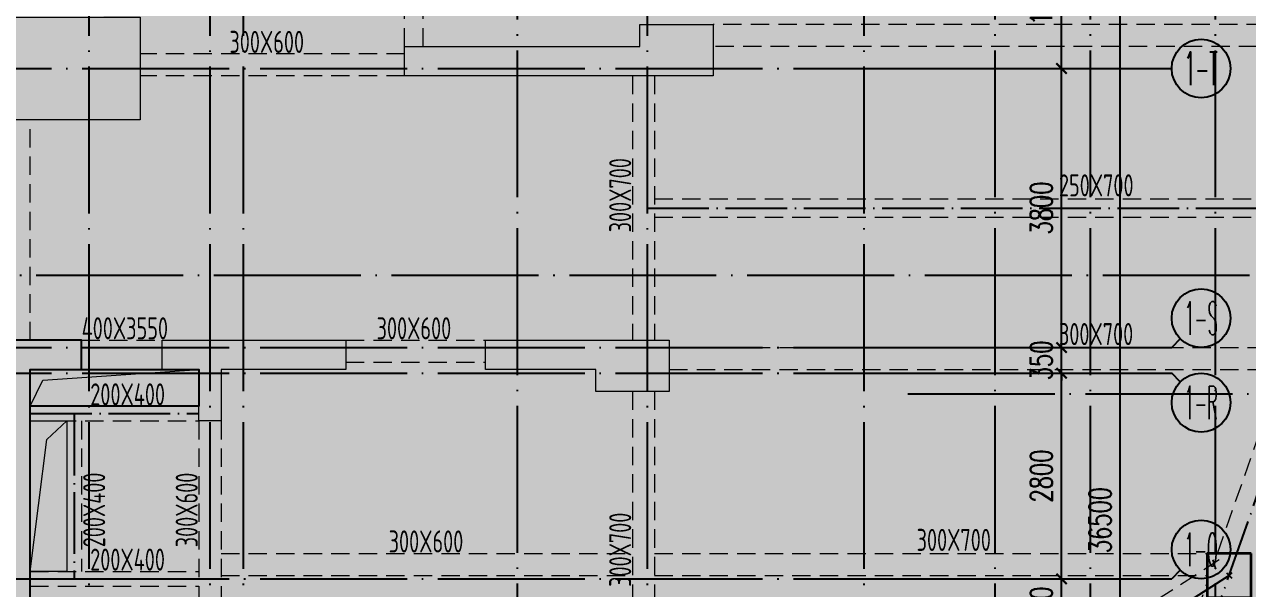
# Model space of a CAD drawing. Header units: millimetres. Extents: x 1089227 to 13101469, y 618865 to 10240562.
# Drawn here: x 2356215 to 2372865, y 4938294 to 4945975 of the extents above; entities that cross this region are included whole.
import ezdxf
from ezdxf.enums import TextEntityAlignment as Align

# ---------------------------------------------------------------- set-up
doc = ezdxf.new("R2010")
doc.units = ezdxf.units.MM
doc.header["$LTSCALE"] = 1000
doc.header["$PDMODE"] = 3
doc.header["$PDSIZE"] = 200
for name, pattern in [('DOTE', [2.4200000000000004, 2, -0.2, 0.02, -0.2]), ('GB_DASHDOT3', [1.0675, 0.84, -0.105, 0.0175, -0.105]), ('HIDDEN', [0.375, 0.25, -0.125])]:
    doc.linetypes.add(name, pattern=pattern)
doc.layers.get('0').update_dxf_attribs({"linetype": 'CONTINUOUS'})
doc.layers.get('Defpoints').update_dxf_attribs({"linetype": 'CONTINUOUS'})
for name, color, linetype in [('AXIS', 3, 'CONTINUOUS'), ('AXIS_TEXT', 7, 'CONTINUOUS'), ('C-H', 8, 'CONTINUOUS'), ('DOTE', 1, 'DOTE'), ('S-BEAM-TEXT-DD', 7, 'CONTINUOUS'), ('S-GRID-DE', 11, 'GB_DASHDOT3'), ('单形心', 4, 'CONTINUOUS'), ('降板范围', 7, 'CONTINUOUS')]:
    doc.layers.add(name, color=color, linetype=linetype)
for name, color, linetype, lineweight in [('S-BEAM-DASH', 4, 'HIDDEN', 0), ('S-COLU', 30, 'CONTINUOUS', 0), ('S-HOLE', 11, 'CONTINUOUS', 0), ('S-SLAB-HATCH', 73, 'CONTINUOUS', 0), ('S-WALL', 31, 'CONTINUOUS', 0)]:
    doc.layers.add(name, color=color, linetype=linetype, lineweight=lineweight)
doc.styles.add('_TCH_AXIS', font='COMPLEX', dxfattribs={"bigfont": 'AllInOneBig.shx'})
doc.styles.add('_TCH_DIM_T3', font='SIMPLEX', dxfattribs={"width": 0.7058823529411765, "bigfont": 'AllInOneBig.shx'})
doc.styles.add('COMPLEX', font='COMPLEX', dxfattribs={"bigfont": 'AllInOneBig.shx'})
doc.styles.add('TSSD_Rein', font='tssdeng.shx', dxfattribs={"width": 0.7, "bigfont": 'hztxt.shx'})
doc.dimstyles.new('_TCH_ARCH&&100', dxfattribs={"dimtxt": 297.5, "dimasz": 100, "dimexe": 250, "dimexo": 300, "dimgap": 126.25, "dimtad": 1, "dimdec": 0, "dimzin": 0, "dimdsep": 46, "dimtxsty": '_TCH_DIM_T3', "dimblk": 'ARCHTICK', "dimcen": 0.09, "dimclrt": 7, "dimazin": 2, "dimtfac": 1, "dimtdec": 0, "dimtix": 1, "dimtmove": 2, "dimatfit": 3, "dimfxl": 0, "dimtolj": 1, "dimtzin": 0, "dimarcsym": 0})

# ---------------------------------------------------------------- blocks, each defined once
blk = doc.blocks.new('_AXISO')
blk.add_circle((0, 0), 0.5)
at = {"layer": 'AXIS_TEXT', "style": 'COMPLEX', "width": 1.041666666666667}
blk.add_attdef('A', text='', height=0.56, dxfattribs=at).set_placement((-0.25, -0.28), (0.25, -0.28), align=Align.FIT)
blk = doc.blocks.new('_ArchTick')
at = {"color": 0, "linetype": 'ByBlock', "const_width": 0.3}
blk.add_lwpolyline([(-0.7071067811865476, -0.7071067811865476), (0.7071067811865476, 0.7071067811865476)], dxfattribs=at)
blk = doc.blocks.new('*D294')
at = {"layer": 'AXIS', "color": 0, "lineweight": -2, "transparency": 16777216}
for p, q in [((-7567.176527599804, 132263.4906528126), (-5040.675479373895, 132263.4906528126)), ((-5290.675479373903, 95763.49065281264), (-5290.675479373895, 132263.4906528126)), ((-7567.176527599804, 95763.49065281264), (-5040.675479373903, 95763.49065281264))]:
    blk.add_line(p, q, dxfattribs=at)
at = {"layer": 'Defpoints', "color": 0, "transparency": 16777216}
for p in [(-7867.176527599804, 132263.4906528126), (-5290.675479373895, 132263.4906528126), (-7867.176527599804, 95763.49065281264)]:
    blk.add_point(p, dxfattribs=at)
at = {"layer": 'AXIS', "color": 0, "lineweight": -2, "transparency": 16777216, "xscale": 100, "yscale": 100, "zscale": 100}
for p, rotation in [((-5290.675479373895, 132263.4906528126), 90), ((-5290.675479373903, 95763.49065281264), 270)]:
    blk.add_blockref('_ArchTick', p, dxfattribs=dict(at, rotation=rotation))
at = {"layer": 'AXIS', "color": 7, "transparency": 16777216, "insert": (-5565.675479373916, 114013.4906528126), "char_height": 297.5, "attachment_point": 5, "rotation": 90, "style": '_TCH_DIM_T3'}
blk.add_mtext('\\A1;36500', dxfattribs=at)
blk = doc.blocks.new('*D308')
at = {"layer": 'AXIS', "color": 0, "lineweight": -2, "transparency": 16777216}
for p, q in [((-6090.675479373895, 113213.4906528126), (-6090.675479373895, 113313.4906528126)), ((-7567.176527599804, 113213.4906528126), (-5840.675479373895, 113213.4906528126)), ((-6090.675479373896, 112463.4906528126), (-6090.675479373895, 113213.4906528126)), ((-7567.176527599804, 112463.4906528126), (-5840.675479373896, 112463.4906528126)), ((-6090.675479373896, 112463.4906528126), (-6090.675479373896, 112363.4906528126))]:
    blk.add_line(p, q, dxfattribs=at)
at = {"layer": 'Defpoints', "color": 0, "transparency": 16777216}
for p in [(-7867.176527599804, 113213.4906528126), (-6090.675479373895, 113213.4906528126), (-7867.176527599804, 112463.4906528126)]:
    blk.add_point(p, dxfattribs=at)
at = {"layer": 'AXIS', "color": 0, "lineweight": -2, "transparency": 16777216, "xscale": 100, "yscale": 100, "zscale": 100}
for p, rotation in [((-6090.675479373895, 113213.4906528126), 270), ((-6090.675479373896, 112463.4906528126), 90)]:
    blk.add_blockref('_ArchTick', p, dxfattribs=dict(at, rotation=rotation))
at = {"layer": 'AXIS', "color": 7, "transparency": 16777216, "insert": (-6365.675479373913, 112838.4906528126), "char_height": 297.5, "attachment_point": 5, "rotation": 90, "style": '_TCH_DIM_T3'}
blk.add_mtext('\\A1;750', dxfattribs=at)
blk = doc.blocks.new('*D309')
at = {"layer": 'AXIS', "color": 0, "lineweight": -2, "transparency": 16777216}
for p, q in [((-7567.176527599804, 116013.4906528126), (-5840.675479373895, 116013.4906528126)), ((-6090.675479373895, 113213.4906528126), (-6090.675479373895, 116013.4906528126)), ((-7567.176527599804, 113213.4906528126), (-5840.675479373895, 113213.4906528126))]:
    blk.add_line(p, q, dxfattribs=at)
at = {"layer": 'Defpoints', "color": 0, "transparency": 16777216}
for p in [(-7867.176527599804, 116013.4906528126), (-6090.675479373895, 116013.4906528126), (-7867.176527599804, 113213.4906528126)]:
    blk.add_point(p, dxfattribs=at)
at = {"layer": 'AXIS', "color": 0, "lineweight": -2, "transparency": 16777216, "xscale": 100, "yscale": 100, "zscale": 100}
for p, rotation in [((-6090.675479373895, 116013.4906528126), 90), ((-6090.675479373895, 113213.4906528126), 270)]:
    blk.add_blockref('_ArchTick', p, dxfattribs=dict(at, rotation=rotation))
at = {"layer": 'AXIS', "color": 7, "transparency": 16777216, "insert": (-6365.675479373913, 114613.4906528126), "char_height": 297.5, "attachment_point": 5, "rotation": 90, "style": '_TCH_DIM_T3'}
blk.add_mtext('\\A1;2800', dxfattribs=at)
blk = doc.blocks.new('*D310')
at = {"layer": 'AXIS', "color": 0, "lineweight": -2, "transparency": 16777216}
for p, q in [((-6090.675479373895, 116363.4906528126), (-6090.675479373895, 116463.4906528126)), ((-7567.176527599804, 116363.4906528126), (-5840.675479373895, 116363.4906528126)), ((-6090.675479373895, 116013.4906528126), (-6090.675479373895, 116363.4906528126)), ((-7567.176527599804, 116013.4906528126), (-5840.675479373895, 116013.4906528126)), ((-6090.675479373895, 116013.4906528126), (-6090.675479373895, 115913.4906528126))]:
    blk.add_line(p, q, dxfattribs=at)
at = {"layer": 'Defpoints', "color": 0, "transparency": 16777216}
for p in [(-7867.176527599804, 116363.4906528126), (-6090.675479373895, 116363.4906528126), (-7867.176527599804, 116013.4906528126)]:
    blk.add_point(p, dxfattribs=at)
at = {"layer": 'AXIS', "color": 0, "lineweight": -2, "transparency": 16777216, "xscale": 100, "yscale": 100, "zscale": 100}
for p, rotation in [((-6090.675479373895, 116363.4906528126), 270), ((-6090.675479373895, 116013.4906528126), 90)]:
    blk.add_blockref('_ArchTick', p, dxfattribs=dict(at, rotation=rotation))
at = {"layer": 'AXIS', "color": 7, "transparency": 16777216, "insert": (-6365.675479373913, 116188.4906528126), "char_height": 297.5, "attachment_point": 5, "rotation": 90, "style": '_TCH_DIM_T3'}
blk.add_mtext('\\A1;350', dxfattribs=at)
blk = doc.blocks.new('*D311')
at = {"layer": 'AXIS', "color": 0, "lineweight": -2, "transparency": 16777216}
for p, q in [((-7567.176527599804, 120163.4906528126), (-5840.675479373895, 120163.4906528126)), ((-6090.675479373896, 116363.4906528126), (-6090.675479373895, 120163.4906528126)), ((-7567.176527599804, 116363.4906528126), (-5840.675479373896, 116363.4906528126))]:
    blk.add_line(p, q, dxfattribs=at)
at = {"layer": 'Defpoints', "color": 0, "transparency": 16777216}
for p in [(-7867.176527599804, 120163.4906528126), (-6090.675479373895, 120163.4906528126), (-7867.176527599804, 116363.4906528126)]:
    blk.add_point(p, dxfattribs=at)
at = {"layer": 'AXIS', "color": 0, "lineweight": -2, "transparency": 16777216, "xscale": 100, "yscale": 100, "zscale": 100}
for p, rotation in [((-6090.675479373895, 120163.4906528126), 90), ((-6090.675479373896, 116363.4906528126), 270)]:
    blk.add_blockref('_ArchTick', p, dxfattribs=dict(at, rotation=rotation))
at = {"layer": 'AXIS', "color": 7, "transparency": 16777216, "insert": (-6365.675479373914, 118263.4906528126), "char_height": 297.5, "attachment_point": 5, "rotation": 90, "style": '_TCH_DIM_T3'}
blk.add_mtext('\\A1;3800', dxfattribs=at)
blk = doc.blocks.new('*D312')
at = {"layer": 'AXIS', "color": 0, "lineweight": -2, "transparency": 16777216}
for p, q in [((-7567.176527599804, 122063.4906528126), (-5840.675479373895, 122063.4906528126)), ((-6090.675479373896, 120163.4906528126), (-6090.675479373895, 122063.4906528126)), ((-7567.176527599804, 120163.4906528126), (-5840.675479373896, 120163.4906528126))]:
    blk.add_line(p, q, dxfattribs=at)
at = {"layer": 'Defpoints', "color": 0, "transparency": 16777216}
for p in [(-7867.176527599804, 122063.4906528126), (-6090.675479373895, 122063.4906528126), (-7867.176527599804, 120163.4906528126)]:
    blk.add_point(p, dxfattribs=at)
at = {"layer": 'AXIS', "color": 0, "lineweight": -2, "transparency": 16777216, "xscale": 100, "yscale": 100, "zscale": 100}
for p, rotation in [((-6090.675479373895, 122063.4906528126), 90), ((-6090.675479373896, 120163.4906528126), 270)]:
    blk.add_blockref('_ArchTick', p, dxfattribs=dict(at, rotation=rotation))
at = {"layer": 'AXIS', "color": 7, "transparency": 16777216, "insert": (-6365.675479373915, 121113.4906528126), "char_height": 297.5, "attachment_point": 5, "rotation": 90, "style": '_TCH_DIM_T3'}
blk.add_mtext('\\A1;1900', dxfattribs=at)
blk = doc.blocks.new('裙房轴网260428')
at = {"layer": 'DOTE', "color": 16, "linetype": 'DOTE'}
for p, q in [((-13500.00000000373, 137349.7018559016), (-13499.99999999814, 33397.16623428743)), ((-7000.000000003725, 137349.7018559016), (-7000, 37155.15148781519)), ((-5701.000000003725, 137349.7018559016), (-5701, 38193.22178299353)), ((-4000.000000003725, 137349.7018559016), (-4000, 38193.22178299353)), ((-56350.0296058096, 117350), (5500.489638788626, 117350)), ((-8183.869776988402, 115735), (5500.489638788626, 115735))]:
    blk.add_line(p, q, dxfattribs=at)
blk = doc.blocks.new('QZ-TL-0808')
at = {"layer": 'C-H'}
for points in [[(19300.02810977306, 25100.01574504562), (21300.02810977306, 25100.01574504562), (21300.02810977306, 23700.01574504562), (19300.02810977306, 23700.01574504562)], [(24900.02810977306, 24300.01574504562), (24900.02810977306, 24700.01574504562), (28100.02810977306, 24700.01574504562), (28100.02810977306, 25000.01574504562), (29100.02810977306, 25000.01574504562), (29100.02810977306, 24300.01574504562)], [(19800.02810977306, 20300.01574504562), (20500.02810977306, 20300.01574504562), (20500.02810977306, 20700.01574504562), (19500.02810977306, 20700.01574504562), (19500.02810977306, 19198.01574504562), (17300.02810977306, 19198.01574504562), (17300.02810977306, 20100.01574504562), (17500.02810977306, 20100.01574504562), (17500.02810977306, 20700.01574504562), (17100.02810977306, 20700.01574504562), (17100.02810977306, 18499.53918254562), (17300.02810977306, 18499.53918254562), (17300.02810977306, 18998.01574504562), (19500.02810977306, 18998.01574504562), (19500.02810977306, 16800.01574504562), (17300.02810977306, 16800.01574504562), (17300.02810977306, 17300.36730754562), (17100.02810977306, 17300.01574504562), (17100.02810977306, 16101.01574504562), (17300.02810977306, 16101.01574504562), (17300.02810977306, 16600.01574504562), (19500.02810977306, 16600.01574504562), (19500.02810977306, 14400.01574504562), (17300.02810977306, 14400.01574504562), (17300.02810977306, 14900.20324504562), (17100.02810977306, 14900.20324504562), (17100.02810977306, 13699.53918254562), (17300.02810977306, 13701.01574504562), (17300.02810977306, 14200.01574504562), (19500.02810977306, 14200.01574504562), (19500.02810977306, 12000.01574504562), (17300.02810977306, 12000.01574504562), (17300.02810977306, 12500.01574504562), (17100.02810977306, 12500.01574504562), (17100.02810977306, 11700.01574504562), (19800.02810977306, 11700.01574504562)], [(22100.02810977306, 19600.01574504562), (22100.02810977306, 20300.01574504562), (21600.02810977306, 20300.01574504562), (21600.02810977306, 20700.01574504562), (24100.23123477306, 20700.01574504562), (24100.23123477306, 20300.01574504562), (22400.02810977306, 20300.01574504562), (22400.02810977306, 19600.01574504562)], [(26000.02810977306, 20700.01574504562), (28500.23123477306, 20700.01574504562), (28500.23123477306, 20000.01574504562), (27500.23123477306, 20000.01574504562), (27500.23123477306, 20300.01574504562), (26000.02810977306, 20300.01574504562)]]:
    blk.add_hatch(color=256, dxfattribs=at).paths.add_polyline_path(points)
at = {"layer": 'S-WALL'}
blk.add_lwpolyline([(19300.02810977306, 25100.01574504562), (21300.02810977306, 25100.01574504562), (21300.02810977306, 23700.01574504562), (19300.02810977306, 23700.01574504562)], close=True, dxfattribs=at)
for points in [[(24900.02810977306, 24300.01574504562), (24900.02810977306, 24700.01574504562), (28100.02810977306, 24700.01574504562), (28100.02810977306, 25000.01574504562), (29100.02810977306, 25000.01574504562), (29100.02810977306, 24300.01574504562), (24900.02810977306, 24300.01574504562)], [(19500.02810977306, 20700.01574504562), (20500.02810977306, 20700.01574504562), (20500.02810977306, 20300.01574504562), (19800.02810977306, 20300.01574504562), (19800.02810977306, 11700.01574504562), (17100.02810977306, 11700.01574504562)], [(22100.02810977306, 19600.01574504562), (22100.02810977306, 20300.01574504562), (21600.02810977306, 20300.01574504562), (21600.02810977306, 20700.01574504562), (24100.23123477306, 20700.01574504562), (24100.23123477306, 20300.01574504562), (22400.02810977306, 20300.01574504562), (22400.02810977306, 19600.01574504562), (22100.02810977306, 19600.01574504562)], [(26000.02810977306, 20700.01574504562), (28500.23123477306, 20700.01574504562), (28500.23123477306, 20000.01574504562), (27500.23123477306, 20000.01574504562), (27500.23123477306, 20300.01574504562), (26000.02810977306, 20300.01574504562), (26000.02810977306, 20700.01574504562)]]:
    blk.add_lwpolyline(points, dxfattribs=at)
blk = doc.blocks.new('BANWANG_XINGXIN')
at = {"color": 0}
for points in [[(0.7071067811921239, 0.707106781177572), (-0.7071067811921239, -0.7071067811848479)], [(-0.7071067811921239, 0.707106781177572), (0.7071067811921239, -0.7071067811848479)]]:
    blk.add_lwpolyline(points, dxfattribs=at)
blk = doc.blocks.new('1F柱网-0808')
at = {"layer": 'S-COLU', "lineweight": 35}
blk.add_lwpolyline([(181304.3172067581, 166253.9935651682), (180704.3172067562, 166253.9935651682), (180704.3172067562, 165653.9935651682), (181304.3172067581, 165653.9935651682)], close=True, dxfattribs=at)
blk.add_blockref('QZ-TL-0808', (144880.3964356007, 148456.8497164641))
at = {"layer": '单形心', "xscale": 50, "yscale": 50, "zscale": 50}
blk.add_blockref('BANWANG_XINGXIN', (181004.3172067571, 165953.9935651692), dxfattribs=at)
blk = doc.blocks.new('2FJGBZ')
at = {"layer": 'S-SLAB-HATCH'}
h = blk.add_hatch(dxfattribs=at)
h.set_pattern_fill('FLEX', color=256, scale=50)
h.set_pattern_definition([(0, (-6326317.142432513, 1683260.446538338), (0, 317.5), [317.5, -317.5]), (45, (-6325999.642432513, 1683260.446538338), (2.220446049250313e-14, 317.5001371409153), [79.375, -290.263, 79.375, -449.013])])
edge = h.paths.add_edge_path()
edge.add_line((162230.4245430138, 169156.9530839361), (162230.4264998455, 173258.125932659))
edge.add_line((162230.4264998455, 173258.125932659), (164180.4207143439, 173258.0883259363))
edge.add_line((164180.4207143439, 173258.0883259363), (164180.4187597064, 173556.8654615087))
edge.add_line((164180.4187597064, 173556.8654615087), (165681.0091462238, 173556.8654615087))
edge.add_line((165681.0091462238, 173556.8654615087), (165680.4245492853, 178956.8654615087))
edge.add_line((165680.4245492853, 178956.8654615087), (165380.4245431814, 178956.9056094894))
edge.add_line((165380.4245431814, 178956.9056094894), (165381.0090917032, 179256.8898688648))
edge.add_line((165381.0090917032, 179256.8898688648), (165380.4245453691, 185056.8654615274))
edge.add_line((165380.4245453691, 185056.8654615274), (165880.2437342294, 185056.8654615274))
edge.add_line((165880.2437342294, 185056.8654615274), (165880.2437342294, 185456.8654615087))
edge.add_line((165880.2437342294, 185456.8654615087), (165880.4231809434, 185856.8683600016))
edge.add_line((165880.4231809434, 185856.8683600016), (166580.4231885485, 185856.8654615106))
edge.add_line((166580.4231885485, 185856.8654615106), (169679.5182953691, 185856.8654615106))
edge.add_line((169679.5182953691, 185856.8654615106), (169680.424545371, 187081.8654570924))
edge.add_line((169680.424545371, 187081.8654570924), (189563.1251764614, 187081.8654310293))
edge.add_arc((189563.1251764614, 186381.8654310293), 700, 0, 90, ccw=False)
edge.add_line((190263.1251764614, 186381.8654310293), (190261.1386369616, 179621.8685087003))
edge.add_line((190261.1386369616, 179621.8685087003), (185090.4928222662, 168953.0217371397))
edge.add_line((185090.4928222662, 168953.0217371397), (182222.3972696383, 161619.7759539122))
edge.add_arc((181104.831717914, 162056.8654615544), 1200.000000038212, 270.00010095286393, 338.6391042129307, ccw=False)
edge.add_line((181104.8338322658, 160856.8654615181), (179111.1296080668, 160856.8654615236))
edge.add_line((179111.1296080668, 160856.8654615236), (179111.1296080668, 160858.3748085452))
edge.add_line((179111.1296080668, 160858.3748085452), (178611.1296080668, 160858.3748085452))
edge.add_line((178611.1296080668, 160858.3748085452), (178611.1296080668, 160858.8898769757))
edge.add_line((178611.1296080668, 160858.8898769757), (176230.4245448699, 160856.8654615274))
edge.add_line((176230.4245448699, 160856.8654615274), (176230.4245453179, 161058.1430782126))
edge.add_line((176230.4245453179, 161058.1430782126), (170881.9935069764, 161058.2395215826))
edge.add_line((170881.9935069764, 161058.2395215826), (167281.7903819764, 161058.2395215826))
edge.add_line((167281.7903819764, 161058.2395215826), (167280.4245453607, 161658.2395215826))
edge.add_line((167280.4245453607, 161658.2395215826), (166980.4245453738, 161656.8654649276))
edge.add_line((166980.4245453738, 161656.8654649276), (166980.4245453738, 160756.8654615087))
edge.add_line((166980.4245453738, 160756.8654615087), (167480.4245453607, 160756.8654615087))
edge.add_line((167480.4245453607, 160756.8654615087), (167480.4245452816, 158756.8654615311))
edge.add_line((167480.4245452816, 158756.8654615311), (161981.7903819764, 158758.1535840826))
edge.add_line((161981.7903819764, 158758.1535840826), (161981.7903819764, 160158.2395215826))
edge.add_line((161981.7903819764, 160158.2395215826), (164681.7903819764, 160162.2754389001))
edge.add_line((164681.7903819764, 160162.2754389001), (164681.7903819764, 168756.8654615087))
edge.add_line((164681.7903819764, 168756.8654615087), (165381.7903819764, 168758.2395215826))
edge.add_line((165381.7903819764, 168758.2395215826), (165381.7903819764, 169158.2395215826))
edge.add_line((165381.7903819764, 169158.2395215826), (162230.4245430138, 169156.9530839361))
h.paths.add_polyline_path([(184966.7470941683, 186785.1691450197), (181863.1251849467, 186785.1719805058), (181863.1251849476, 181181.8657834968), (184963.2499690335, 181181.8651306303)], flags=16)
h.paths.add_polyline_path([(187362.3758535068, 184581.8658074737), (187363.1251848089, 186783.1101301825), (185166.7458480513, 186783.1101301825), (185165.9965167493, 184581.8658074737)], flags=16)
at = {"layer": 'S-BEAM-DASH'}
for p, q in [((169780.4245453738, 173156.8654615087), (169780.4245438594, 178956.8898684988)), ((170030.4245453738, 173156.8654615739), (170030.4245438594, 178956.889868564)), ((180844.5124606816, 166253.9935651682), (184272.3181924298, 176039.299400623)), ((183367.6881271247, 173456.8654619167), (173981.1220018789, 173456.8654615087)), ((169781.0090858378, 173056.8898581257), (166181.0090917014, 173056.8898581257)), ((183262.5977255739, 173156.865461912), (173981.122001892, 173156.8654615087)), ((169781.0090858378, 172756.8898581257), (166181.0090917014, 172756.8898581257)), ((172881.2123688776, 172756.9530805042), (172881.2123688776, 169156.8898616945)), ((173181.2123688776, 172756.9530805042), (173181.2123688776, 169156.8898616945)), ((164681.0371944681, 169156.8477072781), (164681.0371650327, 172156.8898610687)), ((173181.2129125185, 171081.9214710984), (182535.727816646, 171081.8807871472)), ((173181.2118252367, 170831.9214711003), (182448.1526154419, 170831.8811680181)), ((165381.009088533, 169156.8898725547), (166480.4245453738, 169156.8654615087)), ((168980.6276703738, 169156.8654615087), (170880.4245453738, 169156.8898655074)), ((173381.2122127451, 169056.8898616945), (181826.3707850194, 169056.8898616945)), ((168980.6315240487, 168856.8654615339), (170880.4283990487, 168856.8898655325)), ((165382.3749251356, 168758.2639326276), (166481.7903819764, 168758.2395215826)), ((173381.2122127451, 168756.8898616945), (181721.2803834714, 168756.8898616945)), ((172881.2123688757, 168456.8654615087), (172881.2123688757, 164258.5832715826)), ((173181.2123688757, 168456.8654615087), (173181.9935069764, 164258.5832715826)), ((164681.7903819764, 168256.8654615292), (166981.7903819764, 168256.8654615292)), ((164681.7903819764, 168056.8654615292), (166981.7903819764, 168056.8654615292)), ((165180.4245452555, 168056.8654565699), (165180.4245442888, 166006.8654612927)), ((165380.4245452555, 168056.8654564749), (165380.4245442888, 166006.8654611977)), ((166980.4245453738, 168056.8652425809), (166980.4245438632, 164856.209211627)), ((167280.4245468844, 168056.8652424626), (167280.4245453738, 164856.2092115087)), ((167280.4245460322, 166253.9935651692), (172881.2123688757, 166253.9935651682)), ((173181.6222382206, 166253.9935651682), (180704.3172067562, 166253.9935651682)), ((164681.7903819764, 166006.8654615274), (166980.4245444061, 166006.8654604424)), ((180869.2345128469, 166164.3567411425), (172917.5198696516, 161058.2395215826)), ((167280.4245458907, 165953.9935651682), (172881.2123688748, 165953.9935651682)), ((173181.6780566284, 165953.9935651682), (180704.3172067562, 165953.9935651682)), ((178954.08873556, 160857.4291865081), (180704.3172067562, 165853.7802673038)), ((164681.7903818814, 165806.8654615274), (166980.4245443111, 165806.8654604424))]:
    blk.add_line(p, q, dxfattribs=at)
at = {"layer": 'S-GRID-DE'}
for p, q in [((179218.9595636819, 160857.359761985), (184581.9372537909, 176166.9720893139)), ((173080.4245453756, 170956.8654615162), (186061.2248391006, 170956.8654615162)), ((164681.7903819764, 168156.8654615292), (166981.7903819764, 168156.8654615292)), ((165280.4245453039, 168156.8654615292), (165280.4245442413, 165906.8654612452)), ((164681.7903819289, 165906.8654615274), (166980.4245443586, 165906.8654604424)), ((181004.3172067571, 165953.9935651682), (173381.2122125644, 161058.8898769757))]:
    blk.add_line(p, q, dxfattribs=at)
at = {"layer": 'S-HOLE'}
for points in [[(164680.4245453598, 168256.8654590081), (164854.9376188042, 168614.849116683), (166981.7903819764, 168758.2395215826)], [(164680.4245453598, 166006.8654583646), (164907.6251847064, 167803.8748087147), (165180.4245442888, 168056.8654556731)]]:
    blk.add_lwpolyline(points, dxfattribs=at)
blk.add_lwpolyline([(164681.7903819764, 168056.8654615292), (165180.4245442888, 168056.8654615292), (165180.4245442888, 166006.8654612917), (164681.7903819764, 166006.8654612917)], close=True, dxfattribs=at)
at = {"layer": '降板范围'}
blk.add_lwpolyline([(161981.7903819764, 160158.2395215826), (164681.7903819764, 160162.2754389001), (164681.7903819764, 168756.8654615087), (165381.7903819764, 168758.2395215826), (165381.7903819764, 169158.2395215826), (162230.4245430138, 169156.9530839361)], dxfattribs=at)
blk.add_lwpolyline([(164681.7903819764, 168756.8654615087), (166980.4245453738, 168756.8654615087), (166980.4245453738, 168256.8654615292), (164681.7903819764, 168256.8654615292)], close=True, dxfattribs=at)
blk.add_blockref('1F柱网-0808', (0, 0))
blk = doc.blocks.new('ljm2')
at = {"layer": 'S-BEAM-TEXT-DD', "style": 'TSSD_Rein', "width": 0.7}
for s, p in [('300X600', (37265.64657076076, 95666.76208921988)), ('250X700', (48558.07478177361, 93712.9046275178)), ('400X3550', (35254.04632944427, 91766.73741743807)), ('300X600', (39269.27058216371, 91766.75799443573)), ('300X700', (48558.07478177361, 91687.87802487798)), ('200X400', (35371.69241211936, 90866.77383562643)), ('300X600', (39433.38766681403, 88863.88609809615)), ('300X700', (46620.61177983508, 88884.9817283526)), ('200X400', (35370.32657454908, 88616.7579934895))]:
    blk.add_text(s, height=300, dxfattribs=at).set_placement(p)
for s, p in [('300X700', (42735.14047837816, 93223.25441770256)), ('200X400', (35574.1872254163, 88934.90399632696)), ('300X600', (36834.35265386105, 88934.90399030875)), ('300X700', (42735.14047837816, 88395.32651176956))]:
    blk.add_text(s, height=300, rotation=89.99999829245272, dxfattribs=at).set_placement(p)
blk = doc.blocks.new('塔楼轴网260428')
at = {"layer": 'AXIS'}
for p, q in [((-7867.176527599804, 120163.4906528126), (-4590.67547937762, 120163.4906528126)), ((-4473.518191852607, 116480.6479403381), (-4590.67547937762, 116363.4906528126)), ((-7867.176527599804, 116363.4906528126), (-4590.67547937762, 116363.4906528126)), ((-7867.176527599804, 116013.4906528126), (-4590.67547937762, 116013.4906528126)), ((-4473.518191852607, 115896.3333652872), (-4590.67547937762, 116013.4906528126)), ((-4473.518191852607, 113330.6479403381), (-4590.67547937762, 113213.4906528126)), ((-7867.176527599804, 113213.4906528126), (-4590.67547937762, 113213.4906528126))]:
    blk.add_line(p, q, dxfattribs=at)
at = {"layer": 'DOTE', "color": 14}
for p, q in [((-19332.70063934755, 137129.3987874929), (-19332.70063934755, 92559.7103444431)), ((-17682.70063934755, 137129.3987874929), (-17682.70063934755, 92559.7103444431)), ((-17232.70063934755, 137129.3987874929), (-17232.70063934755, 92559.7103444431)), ((-11732.70063934755, 137129.3987874929), (-11732.70063934755, 107563.4906528126)), ((-8782.700639347546, 137129.3987874929), (-8782.700639347546, 92559.7103444431)), ((-41200.74237402063, 120163.4906528126), (-7867.176527599804, 120163.4906528126)), ((-41200.74237402063, 116363.4906528126), (-7867.176527599804, 116363.4906528126)), ((-41200.74237402063, 116013.4906528126), (-7867.176527599804, 116013.4906528126)), ((-41200.74237402063, 113213.4906528126), (-7867.176527599804, 113213.4906528126))]:
    blk.add_line(p, q, dxfattribs=at)
at = {"layer": 'AXIS'}
ref = blk.add_blockref('_AXISO', (-4190.67547937762, 120163.4906528126), dxfattribs=dict(at, xscale=800, yscale=800, zscale=800))
ref.add_attrib('A', '1-T', dxfattribs={"layer": 'AXIS_TEXT', "height": 452.5483399593904, "style": '_TCH_AXIS', "width": 0.3749999999998705}).set_placement((-4416.949649357237, 119937.216482833), (-3964.401309398003, 119937.216482833), align=Align.FIT)
ref = blk.add_blockref('_AXISO', (-4190.67547937762, 116763.4906528126), dxfattribs=dict(at, xscale=800, yscale=800, zscale=800))
ref.add_attrib('A', '1-S', dxfattribs={"layer": 'AXIS_TEXT', "height": 452.5483399593904, "style": '_TCH_AXIS', "width": 0.3818181818180499}).set_placement((-4416.949649357237, 116537.216482833), (-3964.401309398003, 116537.216482833), align=Align.FIT)
ref = blk.add_blockref('_AXISO', (-4190.67547937762, 115613.4906528126), dxfattribs=dict(at, xscale=800, yscale=800, zscale=800))
ref.add_attrib('A', '1-R', dxfattribs={"layer": 'AXIS_TEXT', "height": 452.5483399593904, "style": '_TCH_AXIS', "width": 0.3559322033897077}).set_placement((-4416.949649357237, 115387.216482833), (-3964.401309398003, 115387.216482833), align=Align.FIT)
ref = blk.add_blockref('_AXISO', (-4190.67547937762, 113613.4906528126), dxfattribs=dict(at, xscale=800, yscale=800, zscale=800))
ref.add_attrib('A', '1-Q', dxfattribs={"layer": 'AXIS_TEXT', "height": 452.5483399593904, "style": '_TCH_AXIS', "width": 0.3684210526314516}).set_placement((-4416.949649357237, 113387.216482833), (-3964.401309398003, 113387.216482833), align=Align.FIT)
for p1, p2, distance, picture, middle in [((-7867.176527599804, 95763.49065281264), (-7867.176527599804, 132263.4906528126), -2576.5010482259095, '*D294', (-5565.675479373916, 114013.4906528126)), ((-7867.176527599804, 120163.4906528126), (-7867.176527599804, 122063.4906528126), -1776.5010482259095, '*D312', (-6365.675479373915, 121113.4906528126)), ((-7867.176527599804, 116363.4906528126), (-7867.176527599804, 120163.4906528126), -1776.5010482259095, '*D311', (-6365.675479373914, 118263.4906528126)), ((-7867.176527599804, 116013.4906528126), (-7867.176527599804, 116363.4906528126), -1776.5010482259095, '*D310', (-6365.675479373913, 116188.4906528126)), ((-7867.176527599804, 113213.4906528126), (-7867.176527599804, 116013.4906528126), -1776.5010482259095, '*D309', (-6365.675479373913, 114613.4906528126)), ((-7867.176527599804, 112463.4906528126), (-7867.176527599804, 113213.4906528126), -1776.5010482259095, '*D308', (-6365.675479373913, 112838.4906528126))]:
    dim = blk.add_aligned_dim(p1=p1, p2=p2, distance=distance, dimstyle='_TCH_ARCH&&100', dxfattribs=at)
    dim.commit()
    dim.dimension.update_dxf_attribs({"geometry": picture, "text_midpoint": middle})
blk = doc.blocks.new('04地块地下轴网260428')
for name in ['裙房轴网260428', '塔楼轴网260428']:
    blk.add_blockref(name, (0, 0))

msp = doc.modelspace()

# ---------------------------------------------------------------- block references
for name, p in [('2FJGBZ', (2191610.597502036, 4772518.421466112)), ('ljm2', (2321740.007405125, 4849921.04588633)), ('04地块地下轴网260428', (2376423.722686758, 4825211.796274809))]:
    msp.add_blockref(name, p)

doc.saveas('drawing.dxf')
